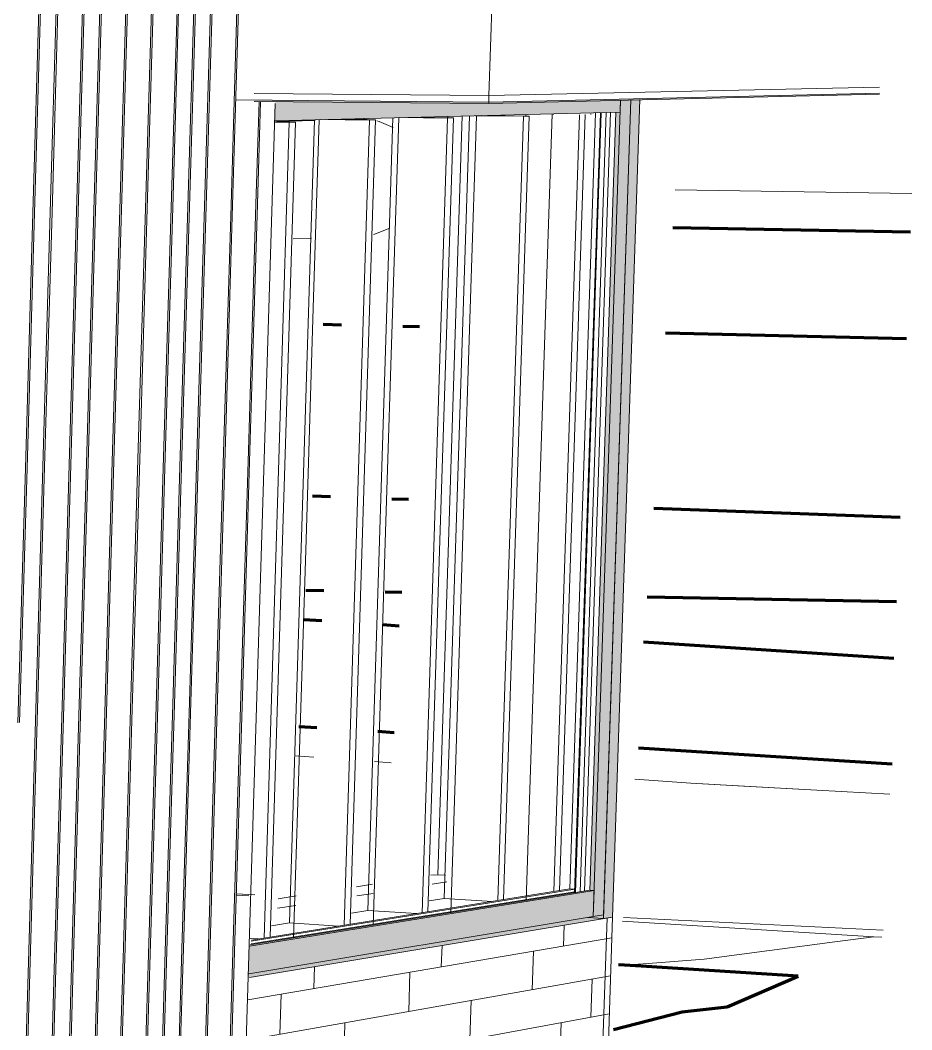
# Model space of a CAD drawing. Header units: inches. Extents: x 5690 to 5695, y -585 to 907.
# Drawn here: x 5694.7855 to 5694.8869, y 381.9184 to 382.0332 of the extents above; entities that cross this region are included whole.
import ezdxf

# ---------------------------------------------------------------- set-up
doc = ezdxf.new("R2010")
doc.units = ezdxf.units.IN
doc.header["$MEASUREMENT"] = 0
for name, color, linetype, lineweight in [('A-CLNG', 13, 'Continuous', 13), ('A-DETL', 90, 'Continuous', 9), ('A-GLAZ-CURT', 52, 'Continuous', 9), ('A-GLAZ-CWMG', 51, 'Continuous', 9), ('A-ROOF', 132, 'Continuous', 13), ('A-WALL', 113, 'Continuous', 13), ('A-WALL-PATT-1', 111, 'Continuous', 9), ('C-TOPO', 7, 'Continuous', 9), ('C-TOPO-MAJR', 7, 'Continuous', 70), ('I-WALL', 2, 'Continuous', 13), ('I-WALL-1', 2, 'Continuous', 9), ('M-HVAC-DUCT', 70, 'Continuous', 9), ('S-FNDN', 32, 'Continuous', 13), ('S-FNDN-1', 32, 'Continuous', 9)]:
    doc.layers.add(name, color=color, linetype=linetype, lineweight=lineweight)

# ---------------------------------------------------------------- blocks, each defined once
blk = doc.blocks.new('FP_125-3D View 1 Copy 1 Copy 1 Copy 1')
at = {"layer": 'A-WALL-PATT-1'}
for p, q in [((-8118.20822, 381.92787), (-8118.20814, 381.93027)), ((-8118.24415, 381.92176), (-8118.20273, 381.9288)), ((-8118.22213, 381.9255), (-8118.22205, 381.92795)), ((-8118.21179, 381.92291), (-8118.21164, 381.92729)), ((-8118.23664, 381.92304), (-8118.23656, 381.92554)), ((-8118.22584, 381.92042), (-8118.2257, 381.9249)), ((-8118.24429, 381.91716), (-8118.20288, 381.92448)), ((-8118.20512, 381.91978), (-8118.20498, 381.92411)), ((-8118.2405, 381.91783), (-8118.24036, 381.9224)), ((-8118.21888, 381.91726), (-8118.21874, 381.92168)), ((-8118.24443, 381.91257), (-8118.20302, 381.92016)), ((-8118.23323, 381.91462), (-8118.23309, 381.91914)), ((-8118.20865, 381.9148), (-8118.20851, 381.91916)), ((-8118.24457, 381.90798), (-8118.20317, 381.91585)), ((-8118.22256, 381.91216), (-8118.22241, 381.91661)), ((-8118.23706, 381.90941), (-8118.23692, 381.91395)), ((-8118.21567, 381.9091), (-8118.21553, 381.9135)), ((-8118.24471, 381.9034), (-8118.20331, 381.91153)), ((-8118.20555, 381.9068), (-8118.20541, 381.91112)), ((-8118.22987, 381.90631), (-8118.22973, 381.9108)), ((-8118.2447, 381.9034), (-8118.24455, 381.90799)), ((-8118.21931, 381.904), (-8118.21917, 381.90842)), ((-8118.24485, 381.89881), (-8118.20346, 381.90722)), ((-8118.23366, 381.90109), (-8118.23352, 381.9056)), ((-8118.2125, 381.90105), (-8118.21236, 381.90541)), ((-8118.24499, 381.89423), (-8118.2036, 381.90291)), ((-8118.22655, 381.8981), (-8118.22641, 381.90256)), ((-8118.2161, 381.89593), (-8118.21596, 381.90032)), ((-8118.24514, 381.88965), (-8118.20374, 381.89861)), ((-8118.24121, 381.89503), (-8118.24107, 381.89958)), ((-8118.2303, 381.89286), (-8118.23016, 381.89734)), ((-8118.20937, 381.89308), (-8118.20923, 381.89742)), ((-8118.24528, 381.88508), (-8118.20389, 381.8943)), ((-8118.24512, 381.88966), (-8118.24498, 381.89424)), ((-8118.22327, 381.88998), (-8118.22313, 381.89441)), ((-8118.21294, 381.88796), (-8118.21279, 381.89232)), ((-8118.23777, 381.88675), (-8118.23763, 381.89128)), ((-8118.24542, 381.8805), (-8118.20403, 381.89)), ((-8118.20627, 381.88521), (-8118.20613, 381.88952)), ((-8118.22698, 381.88473), (-8118.22684, 381.88919)), ((-8118.24164, 381.88137), (-8118.2415, 381.88592)), ((-8118.22003, 381.88196), (-8118.21988, 381.88636)), ((-8118.24556, 381.87593), (-8118.20418, 381.8857)), ((-8118.20974, 381.88181), (-8118.20966, 381.88441)), ((-8118.23437, 381.87857), (-8118.23423, 381.88307)), ((-8118.2237, 381.8767), (-8118.22356, 381.88113)), ((-8118.24746, 381.87094), (-8118.214, 381.87905)), ((-8118.21671, 381.8773), (-8118.21668, 381.87841)), ((-8118.2382, 381.87319), (-8118.23805, 381.87771)), ((-8118.23101, 381.8705), (-8118.23087, 381.87496)), ((-8118.2476, 381.86636), (-8118.22599, 381.87175)), ((-8118.24582, 381.86681), (-8118.24568, 381.87137)), ((-8118.23473, 381.86714), (-8118.23465, 381.86959)), ((-8118.24774, 381.86179), (-8118.24216, 381.86321)), ((-8118.2422, 381.8632), (-8118.2422, 381.86321))]:
    blk.add_line(p, q, dxfattribs=at)
blk = doc.blocks.new('FP_131-3D View 1 Copy 1 Copy 1 Copy 1')
at = {"layer": 'A-WALL-PATT-1'}
for p, q in [((-8118.26859, 382.01125), (-8118.26774, 382.04041)), ((-8118.2684, 382.01126), (-8118.26755, 382.04041)), ((-8118.26661, 382.01133), (-8118.26576, 382.0404)), ((-8118.26641, 382.01134), (-8118.26556, 382.0404)), ((-8118.26361, 382.01145), (-8118.26276, 382.0404)), ((-8118.26342, 382.01146), (-8118.26257, 382.0404)), ((-8118.26165, 382.01153), (-8118.2608, 382.0404)), ((-8118.26146, 382.01153), (-8118.26061, 382.0404)), ((-8118.2587, 382.01164), (-8118.25784, 382.04039)), ((-8118.25851, 382.01165), (-8118.25766, 382.04039)), ((-8118.25577, 382.01176), (-8118.25492, 382.04039)), ((-8118.25559, 382.01176), (-8118.25473, 382.04039)), ((-8118.25287, 382.01187), (-8118.25201, 382.04038)), ((-8118.25268, 382.01188), (-8118.25183, 382.04038)), ((-8118.25097, 382.01194), (-8118.25011, 382.04038)), ((-8118.25078, 382.01195), (-8118.24992, 382.04038)), ((-8118.24908, 382.01202), (-8118.24822, 382.04037)), ((-8118.24889, 382.01202), (-8118.24803, 382.04037)), ((-8118.24605, 382.01213), (-8118.24519, 382.04037)), ((-8118.24587, 382.01214), (-8118.245, 382.04037)), ((-8118.24322, 382.01224), (-8118.24286, 382.02393)), ((-8118.24304, 382.01225), (-8118.24269, 382.02393)), ((-8118.24673, 381.98402), (-8118.24587, 382.01214)), ((-8118.24587, 382.01214), (-8118.24587, 382.01214)), ((-8118.24408, 381.98423), (-8118.24322, 382.01224)), ((-8118.24391, 381.98424), (-8118.24304, 382.01225)), ((-8118.24322, 382.01224), (-8118.24322, 382.01224)), ((-8118.24304, 382.01225), (-8118.24304, 382.01225)), ((-8118.26944, 381.98221), (-8118.26859, 382.01125)), ((-8118.26925, 381.98222), (-8118.2684, 382.01126)), ((-8118.26859, 382.01125), (-8118.26859, 382.01125)), ((-8118.2684, 382.01126), (-8118.2684, 382.01126)), ((-8118.26745, 381.98237), (-8118.26661, 382.01133)), ((-8118.26726, 381.98238), (-8118.26641, 382.01134)), ((-8118.26661, 382.01133), (-8118.26661, 382.01133)), ((-8118.26641, 382.01134), (-8118.26641, 382.01134)), ((-8118.26446, 381.9826), (-8118.26361, 382.01145)), ((-8118.26427, 381.98262), (-8118.26342, 382.01146)), ((-8118.26361, 382.01145), (-8118.26361, 382.01145)), ((-8118.26342, 382.01146), (-8118.26342, 382.01146)), ((-8118.2625, 381.98276), (-8118.26165, 382.01153)), ((-8118.26231, 381.98278), (-8118.26146, 382.01153)), ((-8118.26165, 382.01153), (-8118.26165, 382.01153)), ((-8118.26146, 382.01153), (-8118.26146, 382.01153)), ((-8118.25955, 381.983), (-8118.2587, 382.01164)), ((-8118.25936, 381.98301), (-8118.25851, 382.01165)), ((-8118.2587, 382.01164), (-8118.2587, 382.01164)), ((-8118.25851, 382.01165), (-8118.25851, 382.01165)), ((-8118.25663, 381.98323), (-8118.25577, 382.01176)), ((-8118.25644, 381.98324), (-8118.25559, 382.01176)), ((-8118.25577, 382.01176), (-8118.25577, 382.01176)), ((-8118.25559, 382.01176), (-8118.25559, 382.01176)), ((-8118.25372, 381.98346), (-8118.25287, 382.01187)), ((-8118.25354, 381.98347), (-8118.25268, 382.01188)), ((-8118.25287, 382.01187), (-8118.25287, 382.01187)), ((-8118.25268, 382.01188), (-8118.25268, 382.01188)), ((-8118.25182, 381.98361), (-8118.25097, 382.01194)), ((-8118.25164, 381.98362), (-8118.25078, 382.01195)), ((-8118.25097, 382.01194), (-8118.25097, 382.01194)), ((-8118.25078, 382.01195), (-8118.25078, 382.01195)), ((-8118.24993, 381.98376), (-8118.24908, 382.01202)), ((-8118.24975, 381.98378), (-8118.24889, 382.01202)), ((-8118.24908, 382.01202), (-8118.24908, 382.01202)), ((-8118.24889, 382.01202), (-8118.24889, 382.01202)), ((-8118.24691, 381.984), (-8118.24605, 382.01213)), ((-8118.24605, 382.01213), (-8118.24605, 382.01213)), ((-8118.25458, 381.95515), (-8118.25372, 381.98346)), ((-8118.25439, 381.95517), (-8118.25354, 381.98347)), ((-8118.25372, 381.98346), (-8118.25372, 381.98346)), ((-8118.25354, 381.98347), (-8118.25354, 381.98347)), ((-8118.25268, 381.95538), (-8118.25182, 381.98361)), ((-8118.25249, 381.9554), (-8118.25164, 381.98362)), ((-8118.25182, 381.98361), (-8118.25182, 381.98361)), ((-8118.25164, 381.98362), (-8118.25164, 381.98362)), ((-8118.25079, 381.95561), (-8118.24993, 381.98376)), ((-8118.25061, 381.95563), (-8118.24975, 381.98378)), ((-8118.24993, 381.98376), (-8118.24993, 381.98376)), ((-8118.24975, 381.98378), (-8118.24975, 381.98378)), ((-8118.24776, 381.95597), (-8118.24691, 381.984)), ((-8118.24758, 381.95599), (-8118.24673, 381.98402)), ((-8118.24691, 381.984), (-8118.24691, 381.984)), ((-8118.24673, 381.98402), (-8118.24673, 381.98402)), ((-8118.24494, 381.95631), (-8118.24408, 381.98423)), ((-8118.24476, 381.95633), (-8118.24391, 381.98424)), ((-8118.24408, 381.98423), (-8118.24408, 381.98423)), ((-8118.24391, 381.98424), (-8118.24391, 381.98424)), ((-8118.2683, 381.95351), (-8118.26745, 381.98237)), ((-8118.2681, 381.95353), (-8118.26726, 381.98238)), ((-8118.26745, 381.98237), (-8118.26745, 381.98237)), ((-8118.26726, 381.98238), (-8118.26726, 381.98238)), ((-8118.26531, 381.95386), (-8118.26446, 381.9826)), ((-8118.26512, 381.95389), (-8118.26427, 381.98262)), ((-8118.26446, 381.9826), (-8118.26446, 381.9826)), ((-8118.26427, 381.98262), (-8118.26427, 381.98262)), ((-8118.26335, 381.9541), (-8118.2625, 381.98276)), ((-8118.26316, 381.95412), (-8118.26231, 381.98278)), ((-8118.2625, 381.98276), (-8118.2625, 381.98276)), ((-8118.26231, 381.98278), (-8118.26231, 381.98278)), ((-8118.2604, 381.95445), (-8118.25955, 381.983)), ((-8118.26021, 381.95448), (-8118.25936, 381.98301)), ((-8118.25955, 381.983), (-8118.25955, 381.983)), ((-8118.25936, 381.98301), (-8118.25936, 381.98301)), ((-8118.25748, 381.9548), (-8118.25663, 381.98323)), ((-8118.25729, 381.95483), (-8118.25644, 381.98324)), ((-8118.25663, 381.98323), (-8118.25663, 381.98323)), ((-8118.25644, 381.98324), (-8118.25644, 381.98324)), ((-8118.27028, 381.95327), (-8118.26944, 381.98221)), ((-8118.27009, 381.95329), (-8118.26925, 381.98222)), ((-8118.26944, 381.98221), (-8118.26944, 381.98221)), ((-8118.26925, 381.98222), (-8118.26925, 381.98222)), ((-8118.24862, 381.92803), (-8118.24776, 381.95597)), ((-8118.24843, 381.92806), (-8118.24758, 381.95599)), ((-8118.24776, 381.95597), (-8118.24776, 381.95597)), ((-8118.24758, 381.95599), (-8118.24758, 381.95599)), ((-8118.2458, 381.92848), (-8118.24494, 381.95631)), ((-8118.24562, 381.92851), (-8118.24476, 381.95633)), ((-8118.24494, 381.95631), (-8118.24494, 381.95631)), ((-8118.24476, 381.95633), (-8118.24476, 381.95633)), ((-8118.25832, 381.92648), (-8118.25748, 381.9548)), ((-8118.25814, 381.92651), (-8118.25729, 381.95483)), ((-8118.25748, 381.9548), (-8118.25748, 381.9548)), ((-8118.25729, 381.95483), (-8118.25729, 381.95483)), ((-8118.25543, 381.92694), (-8118.25458, 381.95515)), ((-8118.25524, 381.92697), (-8118.25439, 381.95517)), ((-8118.25458, 381.95515), (-8118.25458, 381.95515)), ((-8118.25439, 381.95517), (-8118.25439, 381.95517)), ((-8118.25353, 381.92725), (-8118.25268, 381.95538)), ((-8118.25334, 381.92728), (-8118.25249, 381.9554)), ((-8118.25268, 381.95538), (-8118.25268, 381.95538)), ((-8118.25249, 381.9554), (-8118.25249, 381.9554)), ((-8118.25164, 381.92755), (-8118.25079, 381.95561)), ((-8118.25146, 381.92758), (-8118.25061, 381.95563)), ((-8118.25079, 381.95561), (-8118.25079, 381.95561)), ((-8118.25061, 381.95563), (-8118.25061, 381.95563)), ((-8118.26615, 381.92523), (-8118.26531, 381.95386)), ((-8118.26596, 381.92526), (-8118.26512, 381.95389)), ((-8118.26531, 381.95386), (-8118.26531, 381.95386)), ((-8118.26512, 381.95389), (-8118.26512, 381.95389)), ((-8118.26419, 381.92554), (-8118.26335, 381.9541)), ((-8118.264, 381.92557), (-8118.26316, 381.95412)), ((-8118.26335, 381.9541), (-8118.26335, 381.9541)), ((-8118.26316, 381.95412), (-8118.26316, 381.95412)), ((-8118.26125, 381.92601), (-8118.2604, 381.95445)), ((-8118.26106, 381.92604), (-8118.26021, 381.95448)), ((-8118.2604, 381.95445), (-8118.2604, 381.95445)), ((-8118.26021, 381.95448), (-8118.26021, 381.95448)), ((-8118.26914, 381.92475), (-8118.2683, 381.95351)), ((-8118.26895, 381.92478), (-8118.2681, 381.95353)), ((-8118.2683, 381.95351), (-8118.2683, 381.95351)), ((-8118.2681, 381.95353), (-8118.2681, 381.95353)), ((-8118.24665, 381.90076), (-8118.2458, 381.92848)), ((-8118.24647, 381.9008), (-8118.24562, 381.92851)), ((-8118.2458, 381.92848), (-8118.2458, 381.92848)), ((-8118.24562, 381.92851), (-8118.24562, 381.92851)), ((-8118.25437, 381.89922), (-8118.25353, 381.92725)), ((-8118.25419, 381.89925), (-8118.25334, 381.92728)), ((-8118.25353, 381.92725), (-8118.25353, 381.92725)), ((-8118.25334, 381.92728), (-8118.25334, 381.92728)), ((-8118.25249, 381.89959), (-8118.25164, 381.92755)), ((-8118.25231, 381.89963), (-8118.25146, 381.92758)), ((-8118.25164, 381.92755), (-8118.25164, 381.92755)), ((-8118.25146, 381.92758), (-8118.25146, 381.92758)), ((-8118.24947, 381.9002), (-8118.24862, 381.92803)), ((-8118.24928, 381.90023), (-8118.24843, 381.92806)), ((-8118.24862, 381.92803), (-8118.24862, 381.92803)), ((-8118.24843, 381.92806), (-8118.24843, 381.92806)), ((-8118.2619, 381.89771), (-8118.26106, 381.92604)), ((-8118.26106, 381.92604), (-8118.26106, 381.92604)), ((-8118.25917, 381.89826), (-8118.25832, 381.92648)), ((-8118.25898, 381.8983), (-8118.25814, 381.92651)), ((-8118.25832, 381.92648), (-8118.25832, 381.92648)), ((-8118.25814, 381.92651), (-8118.25814, 381.92651)), ((-8118.25627, 381.89884), (-8118.25543, 381.92694)), ((-8118.25609, 381.89888), (-8118.25524, 381.92697)), ((-8118.25543, 381.92694), (-8118.25543, 381.92694)), ((-8118.25524, 381.92697), (-8118.25524, 381.92697)), ((-8118.26699, 381.8967), (-8118.26615, 381.92523)), ((-8118.2668, 381.89674), (-8118.26596, 381.92526)), ((-8118.26615, 381.92523), (-8118.26615, 381.92523)), ((-8118.26596, 381.92526), (-8118.26596, 381.92526)), ((-8118.26503, 381.89709), (-8118.26419, 381.92554)), ((-8118.26484, 381.89713), (-8118.264, 381.92557)), ((-8118.26419, 381.92554), (-8118.26419, 381.92554)), ((-8118.264, 381.92557), (-8118.264, 381.92557)), ((-8118.26209, 381.89768), (-8118.26125, 381.92601)), ((-8118.26125, 381.92601), (-8118.26125, 381.92601)), ((-8118.26997, 381.8961), (-8118.26914, 381.92475)), ((-8118.26978, 381.89614), (-8118.26895, 381.92478)), ((-8118.26914, 381.92475), (-8118.26914, 381.92475)), ((-8118.26895, 381.92478), (-8118.26895, 381.92478))]:
    blk.add_line(p, q, dxfattribs=at)
blk = doc.blocks.new('FP_134-3D View 1 Copy 1 Copy 1 Copy 1')
at = {"layer": 'A-WALL-PATT-1'}
for p, q in [((-8118.20937, 382.02245), (-8118.20936, 382.02253)), ((-8118.2309, 382.02192), (-8118.23089, 382.02202))]:
    blk.add_line(p, q, dxfattribs=at)
blk = doc.blocks.new('FP_149-3D View 1 Copy 1 Copy 1 Copy 1')
at = {"layer": 'A-WALL-PATT-1'}
for p, q in [((-8118.21016, 382.00315), (-8118.20953, 382.02252)), ((-8118.23666, 382.00169), (-8118.23603, 382.02184)), ((-8118.22759, 382.00219), (-8118.22696, 382.02207)), ((-8118.21876, 382.00267), (-8118.21813, 382.0223)), ((-8118.21103, 381.97664), (-8118.21016, 382.00315)), ((-8118.21016, 382.00315), (-8118.21016, 382.00315)), ((-8118.22846, 381.97498), (-8118.22759, 382.00219)), ((-8118.22759, 382.00219), (-8118.22759, 382.00219)), ((-8118.21963, 381.97582), (-8118.21876, 382.00267)), ((-8118.21876, 382.00267), (-8118.21876, 382.00267)), ((-8118.23752, 381.97412), (-8118.23666, 382.00169)), ((-8118.23666, 382.00169), (-8118.23666, 382.00169)), ((-8118.2119, 381.95022), (-8118.21103, 381.97664)), ((-8118.21103, 381.97664), (-8118.21103, 381.97664)), ((-8118.22049, 381.94906), (-8118.21963, 381.97582)), ((-8118.21963, 381.97582), (-8118.21963, 381.97582)), ((-8118.22932, 381.94786), (-8118.22846, 381.97498)), ((-8118.22846, 381.97498), (-8118.22846, 381.97498)), ((-8118.23838, 381.94664), (-8118.23752, 381.97412)), ((-8118.23752, 381.97412), (-8118.23752, 381.97412)), ((-8118.21246, 381.93306), (-8118.2119, 381.95022)), ((-8118.2119, 381.95022), (-8118.2119, 381.95022)), ((-8118.22106, 381.93168), (-8118.22049, 381.94906)), ((-8118.22049, 381.94906), (-8118.22049, 381.94906)), ((-8118.22988, 381.93026), (-8118.22932, 381.94786)), ((-8118.22932, 381.94786), (-8118.22932, 381.94786)), ((-8118.23893, 381.9288), (-8118.23838, 381.94664)), ((-8118.23838, 381.94664), (-8118.23838, 381.94664))]:
    blk.add_line(p, q, dxfattribs=at)

msp = doc.modelspace()

# ---------------------------------------------------------------- hatches: boundary and pattern name
at = {"layer": 'A-CLNG'}
for points in [[(5694.83878, 382.0237), (5694.88221, 382.02471), (5694.88221, 382.02485), (5694.83879, 382.02385)], [(5694.83878, 382.0237), (5694.83878, 382.02385), (5694.81212, 382.02408), (5694.81212, 382.02394), (5694.83837, 382.0237)]]:
    msp.add_hatch(color=256, dxfattribs=at).paths.add_polyline_path(points, flags=0)
at = {"layer": 'A-GLAZ-CWMG'}
for points in [[(5694.81446, 382.02172), (5694.85372, 382.02271), (5694.85377, 382.02409), (5694.83794, 382.02376), (5694.81453, 382.02392), (5694.81452, 382.02372)], [(5694.85068, 381.93122), (5694.85183, 381.93141), (5694.85493, 382.02412), (5694.85377, 382.02409), (5694.85068, 381.9314)], [(5694.85182, 381.931), (5694.85287, 381.93122), (5694.85598, 382.02414), (5694.85493, 382.02412), (5694.85182, 381.93111)], [(5694.85078, 381.9342), (5694.85372, 382.02271), (5694.85325, 382.0227), (5694.8503, 381.93423), (5694.85068, 381.93421)], [(5694.81147, 381.92472), (5694.85068, 381.93122), (5694.85078, 381.9342), (5694.81156, 381.92788), (5694.81147, 381.9249)], [(5694.81156, 381.92788), (5694.85068, 381.93421), (5694.85013, 381.9342), (5694.81157, 381.92795), (5694.81157, 381.9279)], [(5694.85182, 381.931), (5694.85183, 381.93141), (5694.85008, 381.93111), (5694.85079, 381.93107)]]:
    msp.add_hatch(color=256, dxfattribs=at).paths.add_polyline_path(points, flags=0)
at = {"layer": 'S-FNDN'}
msp.add_hatch(color=256, dxfattribs=at).paths.add_polyline_path([(5694.81145, 381.92429), (5694.85182, 381.931), (5694.85005, 381.93111), (5694.81149, 381.92472), (5694.81146, 381.92439)], flags=0)

# ---------------------------------------------------------------- linework, layer by layer
at = {"layer": 'A-CLNG'}
for p, q in [((5694.81212, 382.02482), (5694.83881, 382.02459)), ((5694.83881, 382.02459), (5694.88323, 382.02557)), ((5694.83878, 382.0237), (5694.81209, 382.02394)), ((5694.88323, 382.02474), (5694.83878, 382.0237)), ((5694.83878, 382.0237), (5694.83881, 382.02459))]:
    msp.add_line(p, q, dxfattribs=at)
at = {"layer": 'A-DETL'}
msp.add_line((5694.85224, 381.93107), (5694.8507, 381.88499), dxfattribs=at)
at = {"layer": 'A-GLAZ-CWMG'}
for p, q in [((5694.85068, 381.93122), (5694.85377, 382.02408)), ((5694.85182, 381.931), (5694.85493, 382.02412)), ((5694.85183, 381.93141), (5694.85493, 382.02411)), ((5694.85598, 382.02414), (5694.85287, 381.93118)), ((5694.85377, 382.02409), (5694.85372, 382.02271)), ((5694.85372, 382.02271), (5694.81449, 382.02172)), ((5694.848, 381.93435), (5694.85093, 382.02263)), ((5694.84854, 381.93393), (5694.85149, 382.02264)), ((5694.84865, 381.93394), (5694.85159, 382.02264)), ((5694.84919, 381.93403), (5694.85213, 382.02266)), ((5694.8503, 381.93421), (5694.85325, 382.02268)), ((5694.85041, 382.02251), (5694.85041, 382.02245)), ((5694.81323, 381.92879), (5694.8161, 382.02157)), ((5694.81681, 382.02159), (5694.81394, 381.92891)), ((5694.8145, 382.02159), (5694.8161, 382.02157)), ((5694.81681, 382.02159), (5694.81451, 382.02161)), ((5694.8161, 382.02157), (5694.81681, 382.02159)), ((5694.81896, 382.02184), (5694.81612, 381.9305)), ((5694.81967, 382.02186), (5694.82522, 382.02181)), ((5694.8259, 382.02182), (5694.82036, 382.02188)), ((5694.82233, 381.93025), (5694.82522, 382.02181)), ((5694.8259, 382.02182), (5694.82302, 381.93036)), ((5694.82789, 382.02207), (5694.82503, 381.93192)), ((5694.82522, 382.02181), (5694.8259, 382.02182)), ((5694.8286, 382.02209), (5694.8341, 382.02203)), ((5694.83476, 382.02205), (5694.82927, 382.0221)), ((5694.8312, 381.93167), (5694.8341, 382.02203)), ((5694.83476, 382.02205), (5694.83186, 381.93178)), ((5694.83578, 382.02228), (5694.833, 381.93596)), ((5694.83658, 382.02229), (5694.83371, 381.93329)), ((5694.8341, 382.02203), (5694.83476, 382.02205)), ((5694.83413, 382.02224), (5694.83412, 382.02208)), ((5694.83729, 382.02231), (5694.84274, 382.02225)), ((5694.84339, 382.02227), (5694.83794, 382.02232)), ((5694.83983, 381.93306), (5694.84274, 382.02225)), ((5694.84339, 382.02227), (5694.84048, 381.93316)), ((5694.84274, 382.02225), (5694.84339, 382.02227)), ((5694.84299, 382.02228), (5694.843, 382.02245)), ((5694.84912, 382.02242), (5694.8462, 381.93407)), ((5694.84684, 381.93416), (5694.84976, 382.02243)), ((5694.84684, 381.93417), (5694.84976, 382.02243)), ((5694.81159, 381.92788), (5694.85078, 381.9342)), ((5694.81163, 381.928), (5694.8503, 381.93423)), ((5694.81176, 381.92814), (5694.84855, 381.93406)), ((5694.81177, 381.92843), (5694.84856, 381.93433)), ((5694.81181, 381.92856), (5694.848, 381.93437)), ((5694.848, 381.93437), (5694.84856, 381.93433)), ((5694.84856, 381.93433), (5694.84855, 381.93406)), ((5694.8503, 381.93423), (5694.85078, 381.9342)), ((5694.85078, 381.9342), (5694.85068, 381.93122)), ((5694.83372, 381.93329), (5694.832, 381.93302)), ((5694.83922, 381.93296), (5694.83371, 381.93329)), ((5694.84806, 381.93398), (5694.84806, 381.93386)), ((5694.82504, 381.93192), (5694.82316, 381.93162)), ((5694.83058, 381.93157), (5694.82503, 381.93192)), ((5694.8115, 381.92472), (5694.85068, 381.93122)), ((5694.85182, 381.931), (5694.85006, 381.93111)), ((5694.85183, 381.93141), (5694.85068, 381.93122)), ((5694.85287, 381.93118), (5694.85182, 381.931)), ((5694.81612, 381.93051), (5694.81407, 381.93018)), ((5694.82171, 381.93015), (5694.81612, 381.9305)), ((5694.8126, 381.92869), (5694.81164, 381.92875))]:
    msp.add_line(p, q, dxfattribs=at)
at = {"layer": 'A-ROOF'}
for p, q in [((5694.83939, 382.04247), (5694.83881, 382.02459)), ((5694.88323, 382.02488), (5694.83879, 382.02385)), ((5694.83879, 382.02385), (5694.81004, 382.0241))]:
    msp.add_line(p, q, dxfattribs=at)
at = {"layer": 'A-WALL'}
for p, q in [((5694.85262, 382.02267), (5694.84968, 381.93411)), ((5694.81217, 381.9337), (5694.8101, 381.93383)), ((5694.81014, 381.93368), (5694.81148, 381.9336))]:
    msp.add_line(p, q, dxfattribs=at)
at = {"layer": 'C-TOPO'}
for p, q in [((5694.88691, 382.01347), (5694.86, 382.01387)), ((5694.81684, 381.94951), (5694.81888, 381.94936)), ((5694.81888, 381.94936), (5694.81684, 381.94951)), ((5694.8258, 381.94885), (5694.82767, 381.94872)), ((5694.82767, 381.94872), (5694.8258, 381.94885)), ((5694.8554, 381.94684), (5694.86179, 381.94642)), ((5694.86179, 381.94642), (5694.8554, 381.94684)), ((5694.86179, 381.94642), (5694.86781, 381.94605)), ((5694.86179, 381.94642), (5694.86786, 381.94606)), ((5694.86781, 381.94605), (5694.86179, 381.94642)), ((5694.86781, 381.94605), (5694.8761, 381.9456)), ((5694.8761, 381.9456), (5694.86781, 381.94605)), ((5694.8761, 381.9456), (5694.86786, 381.94606)), ((5694.8761, 381.9456), (5694.88439, 381.94516)), ((5694.88439, 381.94516), (5694.8761, 381.9456)), ((5694.8826, 381.92894), (5694.85401, 381.9307)), ((5694.88366, 381.92968), (5694.8541, 381.93111)), ((5694.87815, 381.92835), (5694.86329, 381.9264)), ((5694.86329, 381.9264), (5694.87815, 381.92835)), ((5694.8826, 381.92894), (5694.87815, 381.92835)), ((5694.87815, 381.92835), (5694.8826, 381.92894)), ((5694.8826, 381.92894), (5694.8835, 381.92888)), ((5694.86329, 381.9264), (5694.85691, 381.92591)), ((5694.85691, 381.92591), (5694.86329, 381.9264)), ((5694.85691, 381.92591), (5694.85355, 381.92566)), ((5694.85355, 381.92566), (5694.85691, 381.92591))]:
    msp.add_line(p, q, dxfattribs=at)
at = {"layer": 'C-TOPO-MAJR'}
for p, q in [((5694.88675, 382.00906), (5694.85971, 382.00954)), ((5694.82203, 381.9985), (5694.81997, 381.99855)), ((5694.83091, 381.99828), (5694.82902, 381.99833)), ((5694.88632, 381.99692), (5694.8589, 381.99759)), ((5694.8208, 381.97897), (5694.81875, 381.97904)), ((5694.82966, 381.97865), (5694.82777, 381.97871)), ((5694.8856, 381.97662), (5694.85756, 381.97763)), ((5694.81798, 381.96834), (5694.82004, 381.9683)), ((5694.82701, 381.96817), (5694.82889, 381.96813)), ((5694.85679, 381.9676), (5694.88517, 381.96705)), ((5694.81979, 381.96485), (5694.81774, 381.96498)), ((5694.82861, 381.96427), (5694.82673, 381.96439)), ((5694.88487, 381.96058), (5694.85639, 381.96245)), ((5694.81923, 381.9527), (5694.81718, 381.95282)), ((5694.82804, 381.95214), (5694.82616, 381.95226)), ((5694.88469, 381.94856), (5694.8558, 381.95039)), ((5694.85423, 381.92571), (5694.85356, 381.92575)), ((5694.86591, 381.92096), (5694.87398, 381.92444))]:
    msp.add_line(p, q, dxfattribs=at)
for points in [[(5694.87398, 381.92444, 0), (5694.85673, 381.92555, 0), (5694.85423, 381.92571, 0)], [(5694.85299, 381.91838, 0), (5694.86077, 381.9204, 0), (5694.86591, 381.92096, 0)]]:
    msp.add_polyline3d(points, dxfattribs=at)
at = {"layer": 'I-WALL'}
for p, q in [((5694.80988, 381.87401), (5694.8145, 382.0237)), ((5694.83218, 381.93592), (5694.83263, 381.93599)), ((5694.83386, 381.93592), (5694.83263, 381.93599)), ((5694.82374, 381.93462), (5694.82557, 381.9349)), ((5694.834, 381.93517), (5694.83234, 381.93492)), ((5694.81485, 381.93325), (5694.81689, 381.93357)), ((5694.82564, 381.93387), (5694.82378, 381.93358)), ((5694.81684, 381.9325), (5694.81476, 381.93218))]:
    msp.add_line(p, q, dxfattribs=at)
at = {"layer": 'M-HVAC-DUCT'}
for p, q in [((5694.81464, 382.02165), (5694.81903, 382.02176)), ((5694.82314, 382.02187), (5694.82436, 382.0219)), ((5694.82438, 382.0219), (5694.82461, 382.02191)), ((5694.82461, 382.02191), (5694.82496, 382.02189)), ((5694.81861, 382.0084), (5694.81654, 382.00831))]:
    msp.add_line(p, q, dxfattribs=at)
for points in [[(5694.82607, 382.02173, 0), (5694.82633, 382.02166, 0), (5694.82791, 382.02098, 0)], [(5694.82755, 382.0095, 0), (5694.82592, 382.00887, 0), (5694.82566, 382.00881, 0)]]:
    msp.add_polyline3d(points, dxfattribs=at)
at = {"layer": 'S-FNDN'}
for p, q in [((5694.85287, 381.93118), (5694.81157, 381.92431)), ((5694.85132, 381.88503), (5694.85287, 381.93118))]:
    msp.add_line(p, q, dxfattribs=at)

# ---------------------------------------------------------------- block references
at = {"layer": 'A-GLAZ-CURT'}
for name in ['FP_149-3D View 1 Copy 1 Copy 1 Copy 1', 'FP_134-3D View 1 Copy 1 Copy 1 Copy 1']:
    msp.add_blockref(name, (13813.05552, 0), dxfattribs=at)
at = {"layer": 'I-WALL-1'}
msp.add_blockref('FP_131-3D View 1 Copy 1 Copy 1 Copy 1', (13813.05552, 0), dxfattribs=at)
at = {"layer": 'S-FNDN-1'}
msp.add_blockref('FP_125-3D View 1 Copy 1 Copy 1 Copy 1', (13813.05552, 0), dxfattribs=at)

doc.saveas('drawing.dxf')
